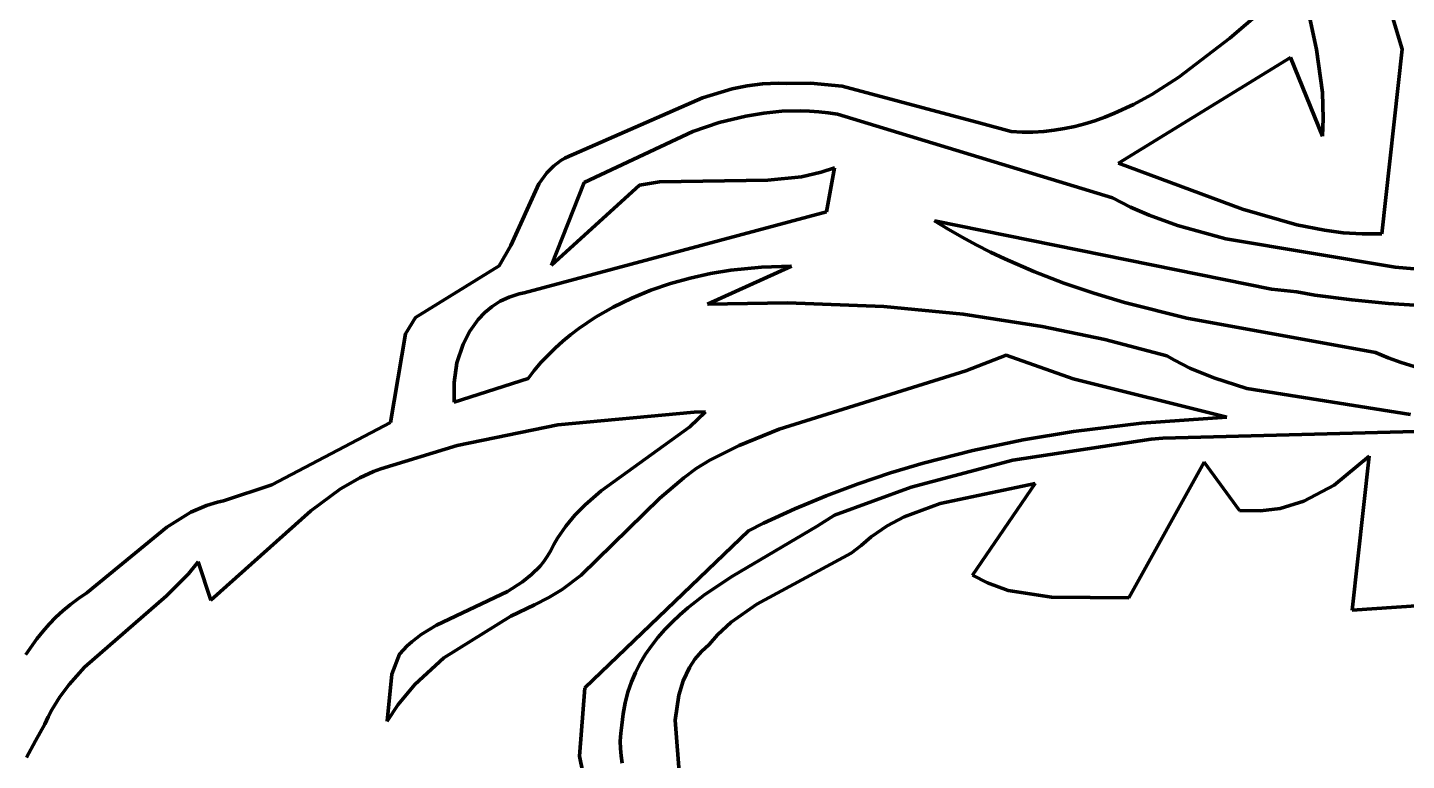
# Model space of a CAD drawing. Header units: millimetres. Extents: x 0 to 7.9, y 0 to 11.
# Drawn here: x 2.79 to 3.928, y 8.732 to 9.336 of the extents above; entities that cross this region are included whole.
import ezdxf

# ---------------------------------------------------------------- set-up
doc = ezdxf.new("R2010")
doc.units = ezdxf.units.MM
doc.layers.add('color#020202ff', color=7, linetype='CONTINUOUS', lineweight=100)
doc.layers.add('color#fefefeff', color=7, linetype='CONTINUOUS', lineweight=100)

msp = doc.modelspace()

# ---------------------------------------------------------------- linework, layer by layer
at = {"layer": 'color#020202ff'}
for p, q in [((3.8296, 9.4308), (3.8533, 9.3184)), ((3.7818, 9.3278), (3.8214, 9.3619)), ((3.9241, 9.3186), (3.9154, 9.3469)), ((3.7398, 9.2955), (3.7818, 9.3278)), ((3.8533, 9.3184), (3.8582, 9.283)), ((3.9071, 9.1665), (3.9241, 9.3186)), ((3.832, 9.3118), (3.6901, 9.2247)), ((3.8583, 9.247), (3.832, 9.3118)), ((3.3966, 9.29), (3.4096, 9.2907)), ((3.4096, 9.2907), (3.4162, 9.2905)), ((3.4162, 9.2905), (3.436, 9.2907)), ((3.436, 9.2907), (3.4621, 9.2883)), ((3.7176, 9.2814), (3.7398, 9.2955)), ((3.347, 9.2786), (3.3714, 9.2859)), ((3.3714, 9.2859), (3.3839, 9.2884)), ((3.3839, 9.2884), (3.3966, 9.29)), ((3.4621, 9.2883), (3.5762, 9.2577)), ((3.7024, 9.273), (3.7176, 9.2814)), ((3.8582, 9.283), (3.8589, 9.2615)), ((3.241, 9.2322), (3.347, 9.2786)), ((3.4124, 9.2675), (3.3975, 9.266)), ((3.4276, 9.2679), (3.4124, 9.2675)), ((3.4352, 9.2677), (3.4276, 9.2679)), ((3.4428, 9.2671), (3.4352, 9.2677)), ((3.6867, 9.2658), (3.7024, 9.273)), ((3.3607, 9.2581), (3.3391, 9.2509)), ((3.3826, 9.2635), (3.3607, 9.2581)), ((3.3975, 9.266), (3.3826, 9.2635)), ((3.4505, 9.2662), (3.4428, 9.2671)), ((3.4583, 9.265), (3.4505, 9.2662)), ((3.6851, 9.1961), (3.4583, 9.265)), ((3.5762, 9.2577), (3.6015, 9.2507)), ((3.6541, 9.255), (3.6624, 9.2572)), ((3.6624, 9.2572), (3.6706, 9.2597)), ((3.6706, 9.2597), (3.6787, 9.2626)), ((3.6787, 9.2626), (3.6867, 9.2658)), ((3.8589, 9.2615), (3.8583, 9.247)), ((3.3391, 9.2509), (3.2495, 9.2088)), ((3.6015, 9.2507), (3.6106, 9.2503)), ((3.6106, 9.2503), (3.6195, 9.2503)), ((3.6195, 9.2503), (3.6284, 9.2509)), ((3.6284, 9.2509), (3.6371, 9.2518)), ((3.6371, 9.2518), (3.6456, 9.2532)), ((3.6456, 9.2532), (3.6541, 9.255)), ((3.2186, 9.2168), (3.224, 9.2221)), ((3.224, 9.2221), (3.2301, 9.2268)), ((3.2301, 9.2268), (3.2335, 9.2288)), ((3.2335, 9.2288), (3.2371, 9.2306)), ((3.2371, 9.2306), (3.241, 9.2322)), ((3.6901, 9.2247), (3.7924, 9.1868)), ((3.2119, 9.2076), (3.2186, 9.2168)), ((3.3114, 9.2092), (3.4008, 9.2107)), ((3.4008, 9.2107), (3.4285, 9.2135)), ((3.4285, 9.2135), (3.4449, 9.2173)), ((3.4449, 9.2173), (3.4558, 9.2209)), ((3.4558, 9.2209), (3.4492, 9.1845)), ((3.189, 9.1568), (3.2119, 9.2076)), ((3.2495, 9.2088), (3.2225, 9.1405)), ((3.2225, 9.1405), (3.2949, 9.2065)), ((3.2949, 9.2065), (3.3114, 9.2092)), ((3.7, 9.1884), (3.6851, 9.1961)), ((3.7153, 9.1817), (3.7, 9.1884)), ((3.4492, 9.1845), (3.1999, 9.1179)), ((3.5383, 9.1772), (3.8161, 9.1208)), ((3.5496, 9.1703), (3.5383, 9.1772)), ((3.7386, 9.1732), (3.7153, 9.1817)), ((3.7924, 9.1868), (3.837, 9.1738)), ((3.5611, 9.1637), (3.5496, 9.1703)), ((3.7786, 9.1624), (3.7386, 9.1732)), ((3.837, 9.1738), (3.8599, 9.1694)), ((3.8599, 9.1694), (3.8753, 9.1674)), ((3.8753, 9.1674), (3.8911, 9.1665)), ((3.8911, 9.1665), (3.9071, 9.1665)), ((3.1793, 9.14), (3.189, 9.1568)), ((3.5727, 9.1574), (3.5611, 9.1637)), ((3.5844, 9.1514), (3.5727, 9.1574)), ((3.9182, 9.1389), (3.7786, 9.1624)), ((3.5963, 9.1458), (3.5844, 9.1514)), ((3.6203, 9.1353), (3.5963, 9.1458)), ((3.1103, 9.0975), (3.1793, 9.14)), ((3.3369, 9.1299), (3.3536, 9.1336)), ((3.4205, 9.1397), (3.3512, 9.1084)), ((3.3536, 9.1336), (3.3704, 9.1364)), ((3.3704, 9.1364), (3.3956, 9.139)), ((3.3956, 9.139), (3.4205, 9.1397)), ((3.6449, 9.1259), (3.6203, 9.1353)), ((4.0894, 9.1238), (3.9182, 9.1389)), ((3.2886, 9.1134), (3.3044, 9.1199)), ((3.3044, 9.1199), (3.3205, 9.1254)), ((3.3205, 9.1254), (3.3369, 9.1299)), ((3.6698, 9.1174), (3.6449, 9.1259)), ((3.8161, 9.1208), (3.837, 9.1186)), ((3.1802, 9.1108), (3.1735, 9.1065)), ((3.1876, 9.1143), (3.1802, 9.1108)), ((3.1957, 9.1169), (3.1876, 9.1143)), ((3.1999, 9.1179), (3.1957, 9.1169)), ((3.2734, 9.106), (3.2886, 9.1134)), ((3.3512, 9.1084), (3.4172, 9.1096)), ((3.4172, 9.1096), (3.4964, 9.1065)), ((3.695, 9.1098), (3.6698, 9.1174)), ((3.7463, 9.0968), (3.695, 9.1098)), ((3.837, 9.1186), (3.8521, 9.116)), ((3.8521, 9.116), (3.8824, 9.1119)), ((3.8824, 9.1119), (3.9128, 9.1089)), ((3.9128, 9.1089), (3.9585, 9.1061)), ((3.102, 9.084), (3.1103, 9.0975)), ((3.1674, 9.1015), (3.162, 9.0958)), ((3.1735, 9.1065), (3.1674, 9.1015)), ((3.2518, 9.0931), (3.2588, 9.0977)), ((3.2588, 9.0977), (3.2734, 9.106)), ((3.4964, 9.1065), (3.562, 9.1002)), ((3.562, 9.1002), (3.6272, 9.0901)), ((3.155, 9.0862), (3.1496, 9.0755)), ((3.162, 9.0958), (3.155, 9.0862)), ((3.2382, 9.0832), (3.2449, 9.0883)), ((3.2449, 9.0883), (3.2518, 9.0931)), ((3.6272, 9.0901), (3.6788, 9.0793)), ((3.902, 9.0685), (3.7463, 9.0968)), ((3.0896, 9.0108), (3.102, 9.084)), ((3.1496, 9.0755), (3.1445, 9.0601)), ((3.2256, 9.0723), (3.2318, 9.0779)), ((3.2318, 9.0779), (3.2382, 9.0832)), ((3.6788, 9.0793), (3.7298, 9.0658)), ((3.2138, 9.0603), (3.2196, 9.0664)), ((3.2196, 9.0664), (3.2256, 9.0723)), ((3.5974, 9.0664), (3.5641, 9.0534)), ((3.6527, 9.0469), (3.5974, 9.0664)), ((3.7298, 9.0658), (3.7361, 9.0623)), ((3.9125, 9.0642), (3.902, 9.0685)), ((3.9231, 9.0604), (3.9125, 9.0642)), ((3.1445, 9.0601), (3.1421, 9.044)), ((3.2031, 9.0473), (3.2083, 9.0539)), ((3.2083, 9.0539), (3.2138, 9.0603)), ((3.5641, 9.0534), (3.4103, 9.0054)), ((3.7361, 9.0623), (3.7489, 9.0558)), ((3.7489, 9.0558), (3.7687, 9.0476)), ((3.9338, 9.057), (3.9231, 9.0604)), ((3.1421, 9.0276), (3.2031, 9.0473)), ((3.1421, 9.044), (3.1421, 9.0276)), ((3.7793, 9.0153), (3.6527, 9.0469)), ((3.7687, 9.0476), (3.796, 9.0389)), ((3.796, 9.0389), (3.9309, 9.0176)), ((3.3401, 9.0194), (3.2276, 9.0089)), ((3.3365, 9.0074), (3.3495, 9.0197)), ((3.3495, 9.0197), (3.3401, 9.0194)), ((2.9919, 8.9595), (3.0896, 9.0108)), ((3.2276, 9.0089), (3.1446, 8.992)), ((3.2635, 8.9545), (3.3365, 9.0074)), ((3.653, 9.0035), (3.709, 9.0103)), ((3.709, 9.0103), (3.7793, 9.0153)), ((3.4103, 9.0054), (3.3771, 8.9919)), ((3.5699, 8.9879), (3.6113, 8.9965)), ((3.7171, 8.9971), (3.6029, 8.9798)), ((3.6113, 8.9965), (3.653, 9.0035)), ((3.7267, 8.9979), (3.7171, 8.9971)), ((3.9999, 9.0052), (3.7267, 8.9979)), ((3.1446, 8.992), (3.0816, 8.9727)), ((3.3771, 8.9919), (3.353, 8.9799)), ((3.529, 8.9774), (3.5699, 8.9879)), ((3.8679, 8.9593), (3.8968, 8.9832)), ((3.8968, 8.9832), (3.8828, 8.8562)), ((3.0816, 8.9727), (3.0757, 8.9705)), ((3.3419, 8.973), (3.3315, 8.9654)), ((3.353, 8.9799), (3.3419, 8.973)), ((3.5021, 8.9693), (3.529, 8.9774)), ((3.6029, 8.9798), (3.5191, 8.9577)), ((3.6986, 8.8663), (3.7607, 8.9781)), ((3.7607, 8.9781), (3.7899, 8.9384)), ((3.0644, 8.9653), (3.0485, 8.9562)), ((3.0757, 8.9705), (3.0644, 8.9653)), ((3.3315, 8.9654), (3.3119, 8.9484)), ((3.4754, 8.9604), (3.5021, 8.9693)), ((3.543, 8.9441), (3.6214, 8.9607)), ((3.6214, 8.9607), (3.5696, 8.885)), ((2.9519, 8.9464), (2.9919, 8.9595)), ((3.0485, 8.9562), (3.0239, 8.9382)), ((3.2501, 8.9429), (3.2635, 8.9545)), ((3.4231, 8.9397), (3.4491, 8.9505)), ((3.4491, 8.9505), (3.4754, 8.9604)), ((3.5191, 8.9577), (3.4559, 8.9344)), ((3.8428, 8.946), (3.8679, 8.9593)), ((2.9249, 8.937), (2.9379, 8.9426)), ((2.9379, 8.9426), (2.9471, 8.9453)), ((3.0239, 8.9382), (2.9416, 8.8645)), ((2.9471, 8.9453), (2.9519, 8.9464)), ((3.2418, 8.9345), (3.2501, 8.9429)), ((3.3119, 8.9484), (3.2468, 8.8849)), ((3.3974, 8.9278), (3.4231, 8.9397)), ((3.5132, 8.9331), (3.543, 8.9441)), ((3.7899, 8.9384), (3.8071, 8.938)), ((3.8071, 8.938), (3.8235, 8.9401)), ((3.8235, 8.9401), (3.8428, 8.946)), ((2.9051, 8.9246), (2.9249, 8.937)), ((3.2343, 8.9254), (3.2418, 8.9345)), ((3.3848, 8.9215), (3.3974, 8.9278)), ((3.4559, 8.9344), (3.4415, 8.9253)), ((3.4992, 8.9256), (3.5132, 8.9331)), ((2.8392, 8.8705), (2.9051, 8.9246)), ((3.2245, 8.9103), (3.2275, 8.9155)), ((3.2275, 8.9155), (3.2343, 8.9254)), ((3.2499, 8.7921), (3.3848, 8.9215)), ((3.4415, 8.9253), (3.3716, 8.8842)), ((3.4779, 8.9095), (3.4861, 8.9166)), ((3.4861, 8.9166), (3.4992, 8.9256)), ((3.219, 8.9004), (3.2217, 8.9048)), ((3.2217, 8.9048), (3.2245, 8.9103)), ((3.4695, 8.9033), (3.4779, 8.9095)), ((2.9312, 8.896), (2.923, 8.8861)), ((2.9416, 8.8645), (2.9312, 8.896)), ((3.2061, 8.8855), (3.213, 8.8925)), ((3.213, 8.8925), (3.2161, 8.8963)), ((3.2161, 8.8963), (3.219, 8.9004)), ((3.3919, 8.861), (3.4695, 8.9033)), ((2.923, 8.8861), (2.9049, 8.868)), ((3.1986, 8.8794), (3.2061, 8.8855)), ((3.2468, 8.8849), (3.2313, 8.8733)), ((3.3716, 8.8842), (3.349, 8.869)), ((3.5696, 8.885), (3.582, 8.8786)), ((2.8323, 8.8659), (2.8392, 8.8705)), ((3.1275, 8.8438), (3.1862, 8.8716)), ((3.1862, 8.8716), (3.1986, 8.8794)), ((3.2313, 8.8733), (3.2202, 8.8665)), ((3.582, 8.8786), (3.5991, 8.8725)), ((3.5991, 8.8725), (3.6347, 8.8668)), ((2.8195, 8.8557), (2.8257, 8.8609)), ((2.8257, 8.8609), (2.8323, 8.8659)), ((2.9049, 8.868), (2.8372, 8.8091)), ((3.2084, 8.8606), (3.1888, 8.8513)), ((3.2202, 8.8665), (3.2084, 8.8606)), ((3.335, 8.8581), (3.3283, 8.8524)), ((3.349, 8.869), (3.335, 8.8581)), ((3.3707, 8.8464), (3.3919, 8.861)), ((3.6347, 8.8668), (3.6986, 8.8663)), ((3.8828, 8.8562), (4.0337, 8.8663)), ((2.8082, 8.8445), (2.8137, 8.8503)), ((2.8137, 8.8503), (2.8195, 8.8557)), ((3.1888, 8.8513), (3.1336, 8.8169)), ((3.3283, 8.8524), (3.3219, 8.8464)), ((2.7981, 8.8325), (2.803, 8.8386)), ((2.803, 8.8386), (2.8082, 8.8445)), ((3.1072, 8.83), (3.1149, 8.836)), ((3.1149, 8.836), (3.1275, 8.8438)), ((3.3159, 8.8402), (3.3102, 8.8337)), ((3.3219, 8.8464), (3.3159, 8.8402)), ((3.3524, 8.8279), (3.3593, 8.8359)), ((3.3593, 8.8359), (3.3707, 8.8464)), ((2.789, 8.8196), (2.7981, 8.8325)), ((3.0972, 8.8198), (3.1035, 8.8267)), ((3.1035, 8.8267), (3.1072, 8.83)), ((3.3049, 8.8269), (3.3001, 8.8199)), ((3.3102, 8.8337), (3.3049, 8.8269)), ((3.3461, 8.822), (3.3524, 8.8279)), ((3.0908, 8.8033), (3.0972, 8.8198)), ((3.1336, 8.8169), (3.1097, 8.795)), ((3.3001, 8.8199), (3.2956, 8.8126)), ((3.3362, 8.8088), (3.3407, 8.8157)), ((3.3407, 8.8157), (3.3461, 8.822)), ((2.8372, 8.8091), (2.8246, 8.7949)), ((3.087, 8.7646), (3.0908, 8.8033)), ((3.2917, 8.8049), (3.2883, 8.797)), ((3.2956, 8.8126), (3.2917, 8.8049)), ((3.331, 8.7978), (3.3362, 8.8088)), ((2.8246, 8.7949), (2.8171, 8.7848)), ((3.1097, 8.795), (3.0959, 8.7783)), ((3.2456, 8.7359), (3.2499, 8.7921)), ((3.2883, 8.797), (3.2854, 8.7886)), ((3.3274, 8.7861), (3.331, 8.7978)), ((2.8171, 8.7848), (2.8104, 8.7739)), ((3.2832, 8.7799), (3.2815, 8.7708)), ((3.2854, 8.7886), (3.2832, 8.7799)), ((3.3244, 8.7656), (3.3274, 8.7861)), ((2.8074, 8.7682), (2.8047, 8.7622)), ((2.8104, 8.7739), (2.8074, 8.7682)), ((3.0959, 8.7783), (3.087, 8.7646)), ((3.2815, 8.7708), (3.2805, 8.7613)), ((2.8047, 8.7622), (2.7968, 8.7485)), ((3.2805, 8.7613), (3.2796, 8.7547)), ((3.3282, 8.7158), (3.3244, 8.7656)), ((2.7968, 8.7485), (2.7895, 8.7346)), ((3.2796, 8.7547), (3.2792, 8.7483)), ((3.2792, 8.7483), (3.2793, 8.742)), ((3.2483, 8.7224), (3.2456, 8.7359)), ((3.2793, 8.742), (3.2798, 8.736)), ((3.2798, 8.736), (3.2808, 8.73))]:
    msp.add_line(p, q, dxfattribs=at)
at = {"layer": 'color#fefefeff'}
for p, q in [((3.8533, 9.3184), (3.8296, 9.4308)), ((3.8214, 9.3619), (3.7818, 9.3278)), ((3.9154, 9.3469), (3.9241, 9.3186)), ((3.7818, 9.3278), (3.7398, 9.2955)), ((3.8582, 9.283), (3.8533, 9.3184)), ((3.9241, 9.3186), (3.9071, 9.1665)), ((3.6901, 9.2247), (3.832, 9.3118)), ((3.832, 9.3118), (3.8583, 9.247)), ((3.4096, 9.2907), (3.3966, 9.29)), ((3.4162, 9.2905), (3.4096, 9.2907)), ((3.436, 9.2907), (3.4162, 9.2905)), ((3.4621, 9.2883), (3.436, 9.2907)), ((3.7398, 9.2955), (3.7176, 9.2814)), ((3.3714, 9.2859), (3.347, 9.2786)), ((3.3839, 9.2884), (3.3714, 9.2859)), ((3.3966, 9.29), (3.3839, 9.2884)), ((3.5762, 9.2577), (3.4621, 9.2883)), ((3.7176, 9.2814), (3.7024, 9.273)), ((3.8589, 9.2615), (3.8582, 9.283)), ((3.347, 9.2786), (3.241, 9.2322)), ((3.3975, 9.266), (3.4124, 9.2675)), ((3.4124, 9.2675), (3.4276, 9.2679)), ((3.4276, 9.2679), (3.4352, 9.2677)), ((3.4352, 9.2677), (3.4428, 9.2671)), ((3.7024, 9.273), (3.6867, 9.2658)), ((3.3391, 9.2509), (3.3607, 9.2581)), ((3.3607, 9.2581), (3.3826, 9.2635)), ((3.3826, 9.2635), (3.3975, 9.266)), ((3.4428, 9.2671), (3.4505, 9.2662)), ((3.4505, 9.2662), (3.4583, 9.265)), ((3.4583, 9.265), (3.6851, 9.1961)), ((3.6015, 9.2507), (3.5762, 9.2577)), ((3.6624, 9.2572), (3.6541, 9.255)), ((3.6706, 9.2597), (3.6624, 9.2572)), ((3.6787, 9.2626), (3.6706, 9.2597)), ((3.6867, 9.2658), (3.6787, 9.2626)), ((3.8583, 9.247), (3.8589, 9.2615)), ((3.2495, 9.2088), (3.3391, 9.2509)), ((3.6106, 9.2503), (3.6015, 9.2507)), ((3.6195, 9.2503), (3.6106, 9.2503)), ((3.6284, 9.2509), (3.6195, 9.2503)), ((3.6371, 9.2518), (3.6284, 9.2509)), ((3.6456, 9.2532), (3.6371, 9.2518)), ((3.6541, 9.255), (3.6456, 9.2532)), ((3.224, 9.2221), (3.2186, 9.2168)), ((3.2301, 9.2268), (3.224, 9.2221)), ((3.2335, 9.2288), (3.2301, 9.2268)), ((3.2371, 9.2306), (3.2335, 9.2288)), ((3.241, 9.2322), (3.2371, 9.2306)), ((3.7924, 9.1868), (3.6901, 9.2247)), ((3.2186, 9.2168), (3.2119, 9.2076)), ((3.4008, 9.2107), (3.3114, 9.2092)), ((3.4285, 9.2135), (3.4008, 9.2107)), ((3.4449, 9.2173), (3.4285, 9.2135)), ((3.4558, 9.2209), (3.4449, 9.2173)), ((3.4492, 9.1845), (3.4558, 9.2209)), ((3.2119, 9.2076), (3.189, 9.1568)), ((3.2225, 9.1405), (3.2495, 9.2088)), ((3.2949, 9.2065), (3.2225, 9.1405)), ((3.3114, 9.2092), (3.2949, 9.2065)), ((3.6851, 9.1961), (3.7, 9.1884)), ((3.7, 9.1884), (3.7153, 9.1817)), ((3.1999, 9.1179), (3.4492, 9.1845)), ((3.5383, 9.1772), (3.5496, 9.1703)), ((3.8161, 9.1208), (3.5383, 9.1772)), ((3.7153, 9.1817), (3.7386, 9.1732)), ((3.837, 9.1738), (3.7924, 9.1868)), ((3.5496, 9.1703), (3.5611, 9.1637)), ((3.7386, 9.1732), (3.7786, 9.1624)), ((3.8599, 9.1694), (3.837, 9.1738)), ((3.8753, 9.1674), (3.8599, 9.1694)), ((3.8911, 9.1665), (3.8753, 9.1674)), ((3.9071, 9.1665), (3.8911, 9.1665)), ((3.189, 9.1568), (3.1793, 9.14)), ((3.5611, 9.1637), (3.5727, 9.1574)), ((3.5727, 9.1574), (3.5844, 9.1514)), ((3.7786, 9.1624), (3.9182, 9.1389)), ((3.5844, 9.1514), (3.5963, 9.1458)), ((3.5963, 9.1458), (3.6203, 9.1353)), ((3.1793, 9.14), (3.1103, 9.0975)), ((3.3536, 9.1336), (3.3369, 9.1299)), ((3.3512, 9.1084), (3.4205, 9.1397)), ((3.3704, 9.1364), (3.3536, 9.1336)), ((3.3956, 9.139), (3.3704, 9.1364)), ((3.4205, 9.1397), (3.3956, 9.139)), ((3.6203, 9.1353), (3.6449, 9.1259)), ((3.9182, 9.1389), (4.0894, 9.1238)), ((3.3044, 9.1199), (3.2886, 9.1134)), ((3.3205, 9.1254), (3.3044, 9.1199)), ((3.3369, 9.1299), (3.3205, 9.1254)), ((3.6449, 9.1259), (3.6698, 9.1174)), ((3.837, 9.1186), (3.8161, 9.1208)), ((3.1735, 9.1065), (3.1802, 9.1108)), ((3.1802, 9.1108), (3.1876, 9.1143)), ((3.1876, 9.1143), (3.1957, 9.1169)), ((3.1957, 9.1169), (3.1999, 9.1179)), ((3.2886, 9.1134), (3.2734, 9.106)), ((3.4172, 9.1096), (3.3512, 9.1084)), ((3.4964, 9.1065), (3.4172, 9.1096)), ((3.6698, 9.1174), (3.695, 9.1098)), ((3.695, 9.1098), (3.7463, 9.0968)), ((3.8521, 9.116), (3.837, 9.1186)), ((3.8824, 9.1119), (3.8521, 9.116)), ((3.9128, 9.1089), (3.8824, 9.1119)), ((3.9585, 9.1061), (3.9128, 9.1089)), ((3.1103, 9.0975), (3.102, 9.084)), ((3.162, 9.0958), (3.1674, 9.1015)), ((3.1674, 9.1015), (3.1735, 9.1065)), ((3.2588, 9.0977), (3.2518, 9.0931)), ((3.2734, 9.106), (3.2588, 9.0977)), ((3.562, 9.1002), (3.4964, 9.1065)), ((3.6272, 9.0901), (3.562, 9.1002)), ((3.1496, 9.0755), (3.155, 9.0862)), ((3.155, 9.0862), (3.162, 9.0958)), ((3.2449, 9.0883), (3.2382, 9.0832)), ((3.2518, 9.0931), (3.2449, 9.0883)), ((3.6788, 9.0793), (3.6272, 9.0901)), ((3.7463, 9.0968), (3.902, 9.0685)), ((3.102, 9.084), (3.0896, 9.0108)), ((3.1445, 9.0601), (3.1496, 9.0755)), ((3.2318, 9.0779), (3.2256, 9.0723)), ((3.2382, 9.0832), (3.2318, 9.0779)), ((3.7298, 9.0658), (3.6788, 9.0793)), ((3.2196, 9.0664), (3.2138, 9.0603)), ((3.2256, 9.0723), (3.2196, 9.0664)), ((3.5641, 9.0534), (3.5974, 9.0664)), ((3.5974, 9.0664), (3.6527, 9.0469)), ((3.7361, 9.0623), (3.7298, 9.0658)), ((3.902, 9.0685), (3.9125, 9.0642)), ((3.9125, 9.0642), (3.9231, 9.0604)), ((3.1421, 9.044), (3.1445, 9.0601)), ((3.2083, 9.0539), (3.2031, 9.0473)), ((3.2138, 9.0603), (3.2083, 9.0539)), ((3.4103, 9.0054), (3.5641, 9.0534)), ((3.7489, 9.0558), (3.7361, 9.0623)), ((3.7687, 9.0476), (3.7489, 9.0558)), ((3.9231, 9.0604), (3.9338, 9.057)), ((3.2031, 9.0473), (3.1421, 9.0276)), ((3.1421, 9.0276), (3.1421, 9.044)), ((3.6527, 9.0469), (3.7793, 9.0153)), ((3.796, 9.0389), (3.7687, 9.0476)), ((3.9309, 9.0176), (3.796, 9.0389)), ((3.2276, 9.0089), (3.3401, 9.0194)), ((3.3495, 9.0197), (3.3365, 9.0074)), ((3.3401, 9.0194), (3.3495, 9.0197)), ((3.0896, 9.0108), (2.9919, 8.9595)), ((3.1446, 8.992), (3.2276, 9.0089)), ((3.3365, 9.0074), (3.2635, 8.9545)), ((3.709, 9.0103), (3.653, 9.0035)), ((3.7793, 9.0153), (3.709, 9.0103)), ((3.3771, 8.9919), (3.4103, 9.0054)), ((3.6113, 8.9965), (3.5699, 8.9879)), ((3.6029, 8.9798), (3.7171, 8.9971)), ((3.653, 9.0035), (3.6113, 8.9965)), ((3.7171, 8.9971), (3.7267, 8.9979)), ((3.7267, 8.9979), (3.9999, 9.0052)), ((3.0816, 8.9727), (3.1446, 8.992)), ((3.353, 8.9799), (3.3771, 8.9919)), ((3.5699, 8.9879), (3.529, 8.9774)), ((3.8968, 8.9832), (3.8679, 8.9593)), ((3.8828, 8.8562), (3.8968, 8.9832)), ((3.0757, 8.9705), (3.0816, 8.9727)), ((3.3315, 8.9654), (3.3419, 8.973)), ((3.3419, 8.973), (3.353, 8.9799)), ((3.529, 8.9774), (3.5021, 8.9693)), ((3.5191, 8.9577), (3.6029, 8.9798)), ((3.7607, 8.9781), (3.6986, 8.8663)), ((3.7899, 8.9384), (3.7607, 8.9781)), ((3.0485, 8.9562), (3.0644, 8.9653)), ((3.0644, 8.9653), (3.0757, 8.9705)), ((3.3119, 8.9484), (3.3315, 8.9654)), ((3.5021, 8.9693), (3.4754, 8.9604)), ((3.6214, 8.9607), (3.543, 8.9441)), ((3.5696, 8.885), (3.6214, 8.9607)), ((2.9919, 8.9595), (2.9519, 8.9464)), ((3.0239, 8.9382), (3.0485, 8.9562)), ((3.2635, 8.9545), (3.2501, 8.9429)), ((3.4491, 8.9505), (3.4231, 8.9397)), ((3.4754, 8.9604), (3.4491, 8.9505)), ((3.4559, 8.9344), (3.5191, 8.9577)), ((3.8679, 8.9593), (3.8428, 8.946)), ((2.9379, 8.9426), (2.9249, 8.937)), ((2.9471, 8.9453), (2.9379, 8.9426)), ((2.9416, 8.8645), (3.0239, 8.9382)), ((2.9519, 8.9464), (2.9471, 8.9453)), ((3.2501, 8.9429), (3.2418, 8.9345)), ((3.2468, 8.8849), (3.3119, 8.9484)), ((3.4231, 8.9397), (3.3974, 8.9278)), ((3.543, 8.9441), (3.5132, 8.9331)), ((3.8071, 8.938), (3.7899, 8.9384)), ((3.8235, 8.9401), (3.8071, 8.938)), ((3.8428, 8.946), (3.8235, 8.9401)), ((2.9249, 8.937), (2.9051, 8.9246)), ((3.2418, 8.9345), (3.2343, 8.9254)), ((3.3974, 8.9278), (3.3848, 8.9215)), ((3.4415, 8.9253), (3.4559, 8.9344)), ((3.5132, 8.9331), (3.4992, 8.9256)), ((2.9051, 8.9246), (2.8392, 8.8705)), ((3.2275, 8.9155), (3.2245, 8.9103)), ((3.2343, 8.9254), (3.2275, 8.9155)), ((3.3848, 8.9215), (3.2499, 8.7921)), ((3.3716, 8.8842), (3.4415, 8.9253)), ((3.4861, 8.9166), (3.4779, 8.9095)), ((3.4992, 8.9256), (3.4861, 8.9166)), ((3.2217, 8.9048), (3.219, 8.9004)), ((3.2245, 8.9103), (3.2217, 8.9048)), ((3.4779, 8.9095), (3.4695, 8.9033)), ((2.923, 8.8861), (2.9312, 8.896)), ((2.9312, 8.896), (2.9416, 8.8645)), ((3.213, 8.8925), (3.2061, 8.8855)), ((3.2161, 8.8963), (3.213, 8.8925)), ((3.219, 8.9004), (3.2161, 8.8963)), ((3.4695, 8.9033), (3.3919, 8.861)), ((2.9049, 8.868), (2.923, 8.8861)), ((3.2061, 8.8855), (3.1986, 8.8794)), ((3.2313, 8.8733), (3.2468, 8.8849)), ((3.349, 8.869), (3.3716, 8.8842)), ((3.582, 8.8786), (3.5696, 8.885)), ((2.8392, 8.8705), (2.8323, 8.8659)), ((3.1862, 8.8716), (3.1275, 8.8438)), ((3.1986, 8.8794), (3.1862, 8.8716)), ((3.2202, 8.8665), (3.2313, 8.8733)), ((3.5991, 8.8725), (3.582, 8.8786)), ((3.6347, 8.8668), (3.5991, 8.8725)), ((2.8257, 8.8609), (2.8195, 8.8557)), ((2.8323, 8.8659), (2.8257, 8.8609)), ((2.8372, 8.8091), (2.9049, 8.868)), ((3.1888, 8.8513), (3.2084, 8.8606)), ((3.2084, 8.8606), (3.2202, 8.8665)), ((3.3283, 8.8524), (3.335, 8.8581)), ((3.335, 8.8581), (3.349, 8.869)), ((3.3919, 8.861), (3.3707, 8.8464)), ((3.6986, 8.8663), (3.6347, 8.8668)), ((4.0337, 8.8663), (3.8828, 8.8562)), ((2.8137, 8.8503), (2.8082, 8.8445)), ((2.8195, 8.8557), (2.8137, 8.8503)), ((3.1336, 8.8169), (3.1888, 8.8513)), ((3.3219, 8.8464), (3.3283, 8.8524)), ((2.803, 8.8386), (2.7981, 8.8325)), ((2.8082, 8.8445), (2.803, 8.8386)), ((3.1149, 8.836), (3.1072, 8.83)), ((3.1275, 8.8438), (3.1149, 8.836)), ((3.3102, 8.8337), (3.3159, 8.8402)), ((3.3159, 8.8402), (3.3219, 8.8464)), ((3.3593, 8.8359), (3.3524, 8.8279)), ((3.3707, 8.8464), (3.3593, 8.8359)), ((2.7981, 8.8325), (2.789, 8.8196)), ((3.1035, 8.8267), (3.0972, 8.8198)), ((3.1072, 8.83), (3.1035, 8.8267)), ((3.3001, 8.8199), (3.3049, 8.8269)), ((3.3049, 8.8269), (3.3102, 8.8337)), ((3.3524, 8.8279), (3.3461, 8.822)), ((3.0972, 8.8198), (3.0908, 8.8033)), ((3.1097, 8.795), (3.1336, 8.8169)), ((3.2956, 8.8126), (3.3001, 8.8199)), ((3.3407, 8.8157), (3.3362, 8.8088)), ((3.3461, 8.822), (3.3407, 8.8157)), ((2.8246, 8.7949), (2.8372, 8.8091)), ((3.0908, 8.8033), (3.087, 8.7646)), ((3.2883, 8.797), (3.2917, 8.8049)), ((3.2917, 8.8049), (3.2956, 8.8126)), ((3.3362, 8.8088), (3.331, 8.7978)), ((2.8171, 8.7848), (2.8246, 8.7949)), ((3.0959, 8.7783), (3.1097, 8.795)), ((3.2499, 8.7921), (3.2456, 8.7359)), ((3.2854, 8.7886), (3.2883, 8.797)), ((3.331, 8.7978), (3.3274, 8.7861)), ((2.8104, 8.7739), (2.8171, 8.7848)), ((3.2815, 8.7708), (3.2832, 8.7799)), ((3.2832, 8.7799), (3.2854, 8.7886)), ((3.3274, 8.7861), (3.3244, 8.7656)), ((2.8047, 8.7622), (2.8074, 8.7682)), ((2.8074, 8.7682), (2.8104, 8.7739)), ((3.087, 8.7646), (3.0959, 8.7783)), ((3.2805, 8.7613), (3.2815, 8.7708)), ((2.7968, 8.7485), (2.8047, 8.7622)), ((3.2796, 8.7547), (3.2805, 8.7613)), ((3.3244, 8.7656), (3.3282, 8.7158)), ((2.7895, 8.7346), (2.7968, 8.7485)), ((3.2792, 8.7483), (3.2796, 8.7547)), ((3.2793, 8.742), (3.2792, 8.7483)), ((3.2456, 8.7359), (3.2483, 8.7224)), ((3.2798, 8.736), (3.2793, 8.742)), ((3.2808, 8.73), (3.2798, 8.736))]:
    msp.add_line(p, q, dxfattribs=at)

doc.saveas('drawing.dxf')
